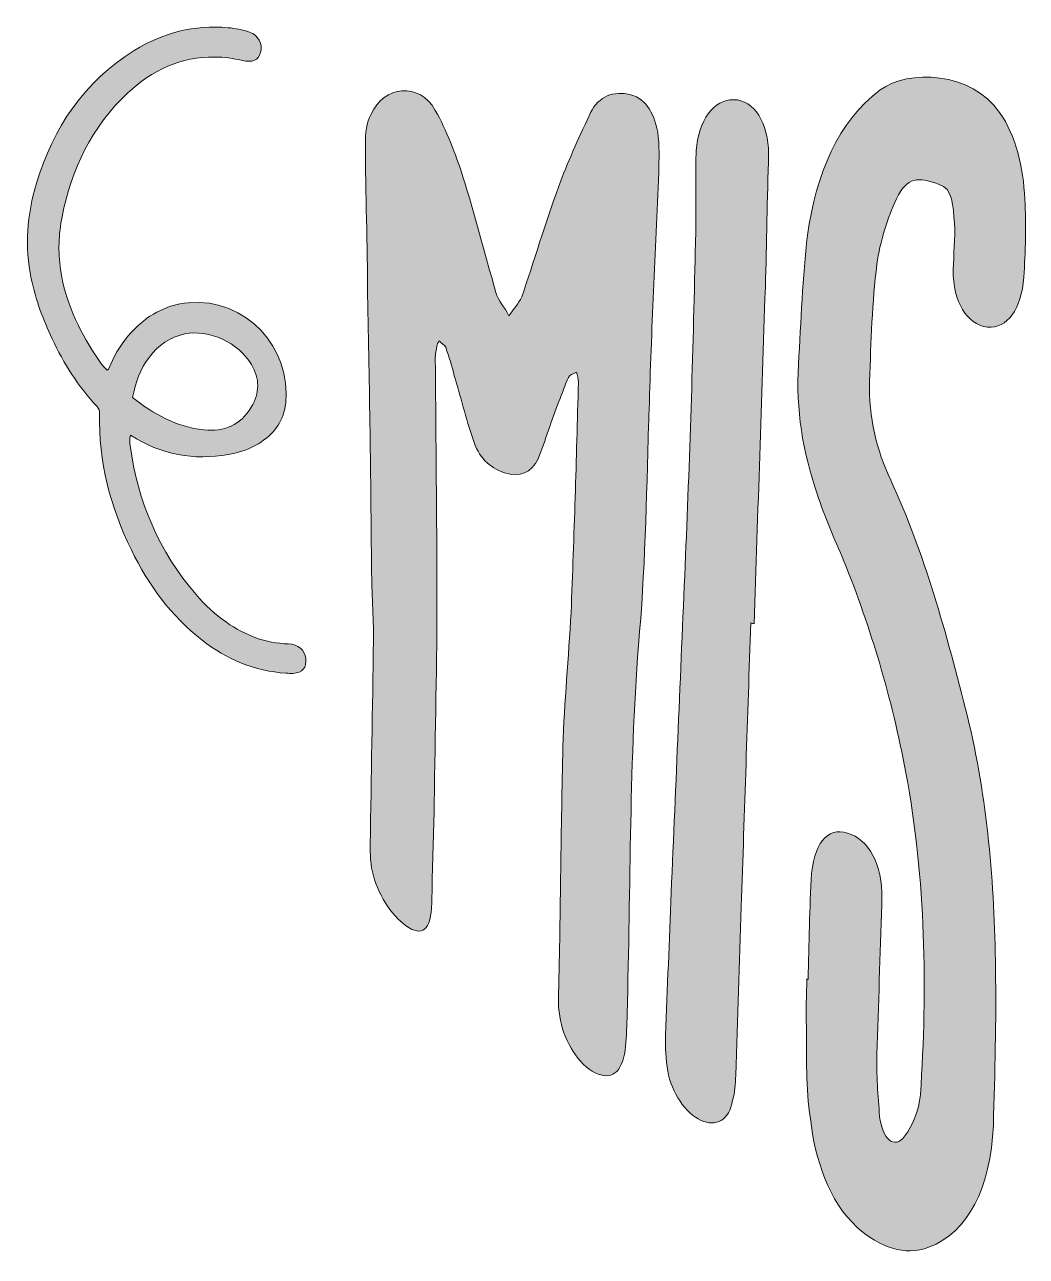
# Model space of a CAD drawing. Header units: inches. Extents: x 54 to 1026, y -1028 to -52.
# Drawn here: x 63.7 to 378.3, y -997.7 to -610.7 of the extents above; entities that cross this region are included whole.
import ezdxf

# ---------------------------------------------------------------- set-up
doc = ezdxf.new("R2010")
doc.units = ezdxf.units.IN
doc.header["$MEASUREMENT"] = 0
doc.layers.add('Layer 1', color=7, linetype='Continuous')

# ---------------------------------------------------------------- blocks, each defined once
blk = doc.blocks.new('block 2')
at = {"layer": 'Layer 1', "true_color": 0xffffff}
h = blk.add_hatch(color=7, dxfattribs=at)
h.dxf.hatch_style = 2
edge = h.paths.add_edge_path()
edge.add_spline(control_points=[(146.5, -805.26), (139.27, -805.02), (132.89, -802.54), (127.07, -798.47), (123.51, -795.98), (120.3, -793.09), (117.51, -789.78), (106, -776.2), (99.04, -760.6), (96.85, -742.9), (96.73, -741.95), (96.54, -740.98), (96.91, -739.7), (97.69, -740.15), (98.24, -740.48), (98.8, -740.81), (108.45, -746.43), (118.79, -747.74), (129.69, -745.31), (132.67, -744.65), (135.5, -743.47), (138.06, -741.74), (142.4, -738.82), (145.11, -734.83), (145.68, -729.64), (147.53, -712.57), (133.39, -696.38), (115.09, -698.08), (107.86, -698.75), (101.97, -702.16), (97.13, -707.47), (94.39, -710.47), (92.26, -713.87), (90.6, -717.56), (90.34, -718.14), (90.26, -718.83), (89.56, -719.3), (88.06, -717.93), (87.05, -716.16), (85.94, -714.5), (80.45, -706.29), (76.4, -697.48), (74.95, -687.61), (74.14, -682.08), (74.34, -676.56), (75.42, -671.06), (78.38, -656.08), (84.71, -642.79), (96.05, -632.15), (103.71, -624.95), (112.75, -620.81), (123.44, -620.88), (126.33, -620.9), (129.17, -621.3), (131.98, -621.94), (135.29, -622.69), (137.02, -621.94), (137.76, -619.48), (138.56, -616.82), (137.09, -614), (134.32, -613.07), (132.14, -612.33), (129.89, -611.88), (127.59, -611.67), (116.97, -610.71), (107.11, -613.25), (98.12, -618.84), (82.31, -628.66), (72.66, -643.08), (67.4, -660.53), (64.42, -670.39), (63.67, -680.42), (65.76, -690.52), (67.12, -697.1), (69.47, -703.35), (72.31, -709.4), (75.96, -717.17), (80.5, -724.37), (86.4, -730.67), (87, -731.31), (87.22, -731.98), (87.2, -732.86), (86.82, -748.03), (90.61, -762.23), (97.19, -775.72), (102.57, -786.73), (109.63, -796.51), (119.44, -804.1), (127.18, -810.09), (135.85, -813.81), (145.78, -814.45), (146.51, -814.49), (147.25, -814.53), (147.99, -814.5), (150.87, -814.39), (152.34, -812.65), (151.97, -809.82), (151.63, -807.12), (149.62, -805.36), (146.5, -805.26)], knot_values=[0, 0, 0, 0, 1, 1, 1, 2, 2, 2, 3, 3, 3, 4, 4, 4, 5, 5, 5, 6, 6, 6, 7, 7, 7, 8, 8, 8, 9, 9, 9, 10, 10, 10, 11, 11, 11, 12, 12, 12, 13, 13, 13, 14, 14, 14, 15, 15, 15, 16, 16, 16, 17, 17, 17, 18, 18, 18, 19, 19, 19, 20, 20, 20, 21, 21, 21, 22, 22, 22, 23, 23, 23, 24, 24, 24, 25, 25, 25, 26, 26, 26, 27, 27, 27, 28, 28, 28, 29, 29, 29, 30, 30, 30, 31, 31, 31, 32, 32, 32, 33, 33, 33, 33], degree=3, periodic=1)
edge = h.paths.add_edge_path()
edge.add_spline(control_points=[(102.84, -715.14), (105.66, -711.42), (109.3, -708.84), (113.94, -707.88), (121.57, -706.31), (130.89, -710.63), (134.93, -717.49), (137.57, -721.97), (137.53, -726.43), (134.86, -730.91), (131.49, -736.56), (126.31, -738.65), (120, -738.01), (111.37, -737.14), (104.25, -732.97), (97.55, -727.86), (98.47, -723.16), (100, -718.88), (102.84, -715.14)], knot_values=[0, 0, 0, 0, 1, 1, 1, 2, 2, 2, 3, 3, 3, 4, 4, 4, 5, 5, 5, 6, 6, 6, 6], degree=3, periodic=1)
h = blk.add_hatch(color=7, dxfattribs=at)
h.dxf.hatch_style = 2
edge = h.paths.add_edge_path()
edge.add_spline(control_points=[(369.9, -638.28), (361.22, -625.47), (340.98, -624.71), (332.44, -631.23), (319.06, -641.32), (312.37, -657.35), (309.55, -676.85), (308.02, -690.04), (307.56, -703.78), (306.74, -717.47), (305.91, -731.65), (308, -744.75), (312.64, -758.07), (314.94, -765.48), (317.99, -772.09), (321.03, -779.27), (329.45, -800.16), (336.07, -822.27), (340.47, -845.72), (346.76, -879.53), (347.22, -913.52), (345.06, -946.91), (344.53, -951.99), (342.52, -956.53), (340.19, -959.84), (336.71, -964.3), (333.11, -960.77), (332.23, -953.69), (331.7, -947.25), (331.18, -940.33), (331.38, -934.19), (331.87, -918.84), (332.38, -902.98), (332.89, -887.12), (333.6, -876.46), (329.83, -867.63), (323.32, -865.16), (316.83, -862.18), (311.95, -866.65), (310.87, -877.32), (310.14, -888.13), (310.12, -899.69), (309.76, -910.64), (309.76, -910.64), (309.76, -910.64), (309.4, -910.5), (309.24, -915.47), (309.07, -920.44), (309.26, -925.56), (309.31, -935.16), (309, -944.6), (310.5, -954.38), (311.91, -967.12), (316.21, -980.38), (325.18, -988.55), (332.37, -994.85), (340.1, -997.65), (347.68, -994.78), (360.18, -990.13), (367.02, -976.09), (367.95, -956.53), (368.43, -940.03), (368.9, -923.53), (368.63, -907.38), (368.29, -880.51), (366.08, -853.73), (359.83, -828.1), (353.23, -801.89), (346.3, -776.54), (335.72, -753.86), (331.28, -744.44), (328.71, -733.93), (329.08, -722.81), (329.49, -710.16), (329.89, -698.03), (331.37, -685.96), (332.33, -678.92), (334.75, -671.45), (337.49, -665.44), (340.98, -658.45), (344.24, -658.53), (350.7, -660.85), (355.39, -662.06), (355.21, -667.8), (355.77, -673.04), (356, -677.75), (355.47, -682.95), (355.32, -687.63), (355.36, -698.06), (359.53, -704.69), (366.07, -705.75), (372.27, -706.26), (376.83, -700.19), (377.48, -690.07), (378.08, -682.1), (378.32, -673.56), (377.82, -665.54), (377.39, -655.39), (375.12, -645.73), (369.9, -638.28)], knot_values=[0, 0, 0, 0, 1, 1, 1, 2, 2, 2, 3, 3, 3, 4, 4, 4, 5, 5, 5, 6, 6, 6, 7, 7, 7, 8, 8, 8, 9, 9, 9, 10, 10, 10, 11, 11, 11, 12, 12, 12, 13, 13, 13, 14, 14, 14, 15, 15, 15, 16, 16, 16, 17, 17, 17, 18, 18, 18, 19, 19, 19, 20, 20, 20, 21, 21, 21, 22, 22, 22, 23, 23, 23, 24, 24, 24, 25, 25, 25, 26, 26, 26, 27, 27, 27, 28, 28, 28, 29, 29, 29, 30, 30, 30, 31, 31, 31, 32, 32, 32, 33, 33, 33, 33], degree=3, periodic=1)
h = blk.add_hatch(color=7, dxfattribs=at)
h.dxf.hatch_style = 2
edge = h.paths.add_edge_path()
edge.add_spline(control_points=[(253.11, -632.53), (247.7, -631.59), (243.3, -633.77), (240.98, -639.36), (237.53, -646.67), (234.08, -654.24), (231.38, -661.72), (227.13, -673.35), (223.63, -685.16), (219.83, -696.22), (218.72, -698.54), (217.27, -699.95), (215.8, -702.15), (214.45, -699.42), (212.37, -697.41), (211.71, -694.84), (208.06, -682.37), (205.08, -670.3), (201.34, -658.48), (198.95, -651.14), (196.19, -643.91), (192.65, -637.63), (187.72, -628.58), (176.44, -629.94), (172.48, -638.85), (171.04, -641.34), (170.69, -644.94), (170.69, -648.2), (170.69, -663.75), (171.39, -679.81), (171.38, -695.8), (172.06, -724.27), (172.36, -752.83), (172.65, -781.8), (172.64, -789.08), (173.28, -796.75), (173.26, -804.07), (172.9, -825.8), (172.56, -847.09), (172.22, -868.31), (172.22, -870.5), (172.22, -872.32), (172.52, -874.41), (173.13, -880.78), (177.08, -888.19), (181.72, -892.4), (186.99, -897.17), (190.5, -896.27), (191.22, -890.17), (191.57, -888.1), (191.6, -885.76), (191.63, -883.43), (191.75, -874.1), (192.19, -864.62), (192.32, -855.27), (192.6, -833.1), (193.23, -811.07), (193.19, -789.1), (193.17, -765.19), (192.79, -741.24), (192.73, -717.91), (192.41, -715.49), (192.79, -713.64), (193.16, -711.79), (193.17, -711.01), (193.52, -710.71), (193.88, -710.01), (194.56, -710.95), (195.61, -711.2), (195.94, -712.07), (196.95, -715.05), (197.95, -718.06), (198.6, -721), (200.59, -727.46), (202.22, -734.3), (204.53, -741.05), (206.17, -746.38), (209.56, -749.95), (214.4, -751.48), (219.24, -753), (222.77, -751.56), (224.99, -747.09), (227.23, -741.34), (229.16, -734.99), (231.43, -729.06), (232.55, -726.73), (233.34, -723.89), (234.46, -721.52), (234.84, -720.74), (235.91, -720.52), (236.99, -719.87), (237.32, -720.81), (237.64, -722.19), (237.62, -723.05), (236.96, -747.34), (236.3, -771.22), (235.3, -795.36), (234.56, -809.55), (233.15, -823.37), (232.77, -837.62), (232.08, -863.1), (232.06, -889.43), (231.37, -914.98), (231.32, -916.71), (231.26, -918.88), (231.55, -920.84), (232.38, -928), (235.92, -934.95), (240.96, -938.83), (246.35, -942.49), (250.21, -941.31), (251.79, -935.36), (252.58, -932.16), (252.68, -928.98), (252.79, -925.36), (254.03, -885.39), (253.5, -844.9), (256.47, -805.73), (258.58, -783.08), (258.95, -759.75), (259.68, -736.17), (259.72, -734.8), (259.77, -732.99), (259.82, -731.62), (260.59, -706.65), (261.7, -682.19), (262.84, -657.2), (262.97, -653.11), (263.11, -648.55), (262.51, -644.44), (261.26, -638.03), (258.51, -633.47), (253.11, -632.53)], knot_values=[0, 0, 0, 0, 1, 1, 1, 2, 2, 2, 3, 3, 3, 4, 4, 4, 5, 5, 5, 6, 6, 6, 7, 7, 7, 8, 8, 8, 9, 9, 9, 10, 10, 10, 11, 11, 11, 12, 12, 12, 13, 13, 13, 14, 14, 14, 15, 15, 15, 16, 16, 16, 17, 17, 17, 18, 18, 18, 19, 19, 19, 20, 20, 20, 21, 21, 21, 22, 22, 22, 23, 23, 23, 24, 24, 24, 25, 25, 25, 26, 26, 26, 27, 27, 27, 28, 28, 28, 29, 29, 29, 30, 30, 30, 31, 31, 31, 32, 32, 32, 33, 33, 33, 34, 34, 34, 35, 35, 35, 36, 36, 36, 37, 37, 37, 38, 38, 38, 39, 39, 39, 40, 40, 40, 41, 41, 41, 42, 42, 42, 43, 43, 43, 44, 44, 44, 44], degree=3, periodic=1)
h = blk.add_hatch(color=7, dxfattribs=at)
h.dxf.hatch_style = 2
edge = h.paths.add_edge_path()
edge.add_spline(control_points=[(286.34, -634.29), (280.18, -634.24), (275.27, -640.7), (274.6, -650.4), (274.54, -652.26), (274.5, -653.66), (274.45, -655.05), (274.53, -663.89), (274.61, -672.75), (274.32, -681.59), (273.62, -714.63), (272.55, -747.71), (271.14, -780.62), (269.68, -814.93), (268.22, -849.18), (266.77, -883.35), (266.28, -898.67), (265.45, -913.34), (264.98, -928.18), (264.86, -931.89), (265.09, -935.79), (265.68, -939.44), (266.87, -946.27), (271.26, -952.67), (276.17, -954.95), (280.73, -957.04), (285.11, -954.98), (286.04, -948.59), (286.84, -946.07), (286.92, -943.66), (287.02, -940.77), (287.61, -922.94), (288.19, -905.61), (288.78, -887.78), (289.77, -857.92), (290.76, -828.05), (291.74, -798.67), (292.1, -798.76), (292.46, -798.86), (292.81, -798.96), (293.99, -763.74), (295.16, -728.51), (296.33, -693.29), (296.79, -679.29), (296.9, -665.28), (297.36, -651.3), (297.32, -641.61), (292.85, -634.33), (286.34, -634.29)], knot_values=[0, 0, 0, 0, 1, 1, 1, 2, 2, 2, 3, 3, 3, 4, 4, 4, 5, 5, 5, 6, 6, 6, 7, 7, 7, 8, 8, 8, 9, 9, 9, 10, 10, 10, 11, 11, 11, 12, 12, 12, 13, 13, 13, 14, 14, 14, 15, 15, 15, 16, 16, 16, 16], degree=3, periodic=1)
at = {"layer": 'Layer 1', "lineweight": 0}
for points, knots in [([(146.5, -805.26), (139.27, -805.02), (132.89, -802.54), (127.07, -798.47), (123.51, -795.98), (120.3, -793.09), (117.51, -789.78), (106, -776.2), (99.04, -760.6), (96.85, -742.9), (96.73, -741.95), (96.54, -740.98), (96.91, -739.7), (97.69, -740.15), (98.24, -740.48), (98.8, -740.81), (108.45, -746.43), (118.79, -747.74), (129.69, -745.31), (132.67, -744.65), (135.5, -743.47), (138.06, -741.74), (142.4, -738.82), (145.11, -734.83), (145.68, -729.64), (147.53, -712.57), (133.39, -696.38), (115.09, -698.08), (107.86, -698.75), (101.97, -702.16), (97.13, -707.47), (94.39, -710.47), (92.26, -713.87), (90.6, -717.56), (90.34, -718.14), (90.26, -718.83), (89.56, -719.3), (88.06, -717.93), (87.05, -716.16), (85.94, -714.5), (80.45, -706.29), (76.4, -697.48), (74.95, -687.61), (74.14, -682.08), (74.34, -676.56), (75.42, -671.06), (78.38, -656.08), (84.71, -642.79), (96.05, -632.15), (103.71, -624.95), (112.75, -620.81), (123.44, -620.88), (126.33, -620.9), (129.17, -621.3), (131.98, -621.94), (135.29, -622.69), (137.02, -621.94), (137.76, -619.48), (138.56, -616.82), (137.09, -614), (134.32, -613.07), (132.14, -612.33), (129.89, -611.88), (127.59, -611.67), (116.97, -610.71), (107.11, -613.25), (98.12, -618.84), (82.31, -628.66), (72.66, -643.08), (67.4, -660.53), (64.42, -670.39), (63.67, -680.42), (65.76, -690.52), (67.12, -697.1), (69.47, -703.35), (72.31, -709.4), (75.96, -717.17), (80.5, -724.37), (86.4, -730.67), (87, -731.31), (87.22, -731.98), (87.2, -732.86), (86.82, -748.03), (90.61, -762.23), (97.19, -775.72), (102.57, -786.73), (109.63, -796.51), (119.44, -804.1), (127.18, -810.09), (135.85, -813.81), (145.78, -814.45), (146.51, -814.49), (147.25, -814.53), (147.99, -814.5), (150.87, -814.39), (152.34, -812.65), (151.97, -809.82), (151.63, -807.12), (149.62, -805.36), (146.5, -805.26)], [0, 0, 0, 0, 1, 1, 1, 2, 2, 2, 3, 3, 3, 4, 4, 4, 5, 5, 5, 6, 6, 6, 7, 7, 7, 8, 8, 8, 9, 9, 9, 10, 10, 10, 11, 11, 11, 12, 12, 12, 13, 13, 13, 14, 14, 14, 15, 15, 15, 16, 16, 16, 17, 17, 17, 18, 18, 18, 19, 19, 19, 20, 20, 20, 21, 21, 21, 22, 22, 22, 23, 23, 23, 24, 24, 24, 25, 25, 25, 26, 26, 26, 27, 27, 27, 28, 28, 28, 29, 29, 29, 30, 30, 30, 31, 31, 31, 32, 32, 32, 33, 33, 33, 33]), ([(369.9, -638.28), (361.22, -625.47), (340.98, -624.71), (332.44, -631.23), (319.06, -641.32), (312.37, -657.35), (309.55, -676.85), (308.02, -690.04), (307.56, -703.78), (306.74, -717.47), (305.91, -731.65), (308, -744.75), (312.64, -758.07), (314.94, -765.48), (317.99, -772.09), (321.03, -779.27), (329.45, -800.16), (336.07, -822.27), (340.47, -845.72), (346.76, -879.53), (347.22, -913.52), (345.06, -946.91), (344.53, -951.99), (342.52, -956.53), (340.19, -959.84), (336.71, -964.3), (333.11, -960.77), (332.23, -953.69), (331.7, -947.25), (331.18, -940.33), (331.38, -934.19), (331.87, -918.84), (332.38, -902.98), (332.89, -887.12), (333.6, -876.46), (329.83, -867.63), (323.32, -865.16), (316.83, -862.18), (311.95, -866.65), (310.87, -877.32), (310.14, -888.13), (310.12, -899.69), (309.76, -910.64), (309.76, -910.64), (309.76, -910.64), (309.4, -910.5), (309.24, -915.47), (309.07, -920.44), (309.26, -925.56), (309.31, -935.16), (309, -944.6), (310.5, -954.38), (311.91, -967.12), (316.21, -980.38), (325.18, -988.55), (332.37, -994.85), (340.1, -997.65), (347.68, -994.78), (360.18, -990.13), (367.02, -976.09), (367.95, -956.53), (368.43, -940.03), (368.9, -923.53), (368.63, -907.38), (368.29, -880.51), (366.08, -853.73), (359.83, -828.1), (353.23, -801.89), (346.3, -776.54), (335.72, -753.86), (331.28, -744.44), (328.71, -733.93), (329.08, -722.81), (329.49, -710.16), (329.89, -698.03), (331.37, -685.96), (332.33, -678.92), (334.75, -671.45), (337.49, -665.44), (340.98, -658.45), (344.24, -658.53), (350.7, -660.85), (355.39, -662.06), (355.21, -667.8), (355.77, -673.04), (356, -677.75), (355.47, -682.95), (355.32, -687.63), (355.36, -698.06), (359.53, -704.69), (366.07, -705.75), (372.27, -706.26), (376.83, -700.19), (377.48, -690.07), (378.08, -682.1), (378.32, -673.56), (377.82, -665.54), (377.39, -655.39), (375.12, -645.73), (369.9, -638.28)], [0, 0, 0, 0, 1, 1, 1, 2, 2, 2, 3, 3, 3, 4, 4, 4, 5, 5, 5, 6, 6, 6, 7, 7, 7, 8, 8, 8, 9, 9, 9, 10, 10, 10, 11, 11, 11, 12, 12, 12, 13, 13, 13, 14, 14, 14, 15, 15, 15, 16, 16, 16, 17, 17, 17, 18, 18, 18, 19, 19, 19, 20, 20, 20, 21, 21, 21, 22, 22, 22, 23, 23, 23, 24, 24, 24, 25, 25, 25, 26, 26, 26, 27, 27, 27, 28, 28, 28, 29, 29, 29, 30, 30, 30, 31, 31, 31, 32, 32, 32, 33, 33, 33, 33]), ([(253.11, -632.53), (247.7, -631.59), (243.3, -633.77), (240.98, -639.36), (237.53, -646.67), (234.08, -654.24), (231.38, -661.72), (227.13, -673.35), (223.63, -685.16), (219.83, -696.22), (218.72, -698.54), (217.27, -699.95), (215.8, -702.15), (214.45, -699.42), (212.37, -697.41), (211.71, -694.84), (208.06, -682.37), (205.08, -670.3), (201.34, -658.48), (198.95, -651.14), (196.19, -643.91), (192.65, -637.63), (187.72, -628.58), (176.44, -629.94), (172.48, -638.85), (171.04, -641.34), (170.69, -644.94), (170.69, -648.2), (170.69, -663.75), (171.39, -679.81), (171.38, -695.8), (172.06, -724.27), (172.36, -752.83), (172.65, -781.8), (172.64, -789.08), (173.28, -796.75), (173.26, -804.07), (172.9, -825.8), (172.56, -847.09), (172.22, -868.31), (172.22, -870.5), (172.22, -872.32), (172.52, -874.41), (173.13, -880.78), (177.08, -888.19), (181.72, -892.4), (186.99, -897.17), (190.5, -896.27), (191.22, -890.17), (191.57, -888.1), (191.6, -885.76), (191.63, -883.43), (191.75, -874.1), (192.19, -864.62), (192.32, -855.27), (192.6, -833.1), (193.23, -811.07), (193.19, -789.1), (193.17, -765.19), (192.79, -741.24), (192.73, -717.91), (192.41, -715.49), (192.79, -713.64), (193.16, -711.79), (193.17, -711.01), (193.52, -710.71), (193.88, -710.01), (194.56, -710.95), (195.61, -711.2), (195.94, -712.07), (196.95, -715.05), (197.95, -718.06), (198.6, -721), (200.59, -727.46), (202.22, -734.3), (204.53, -741.05), (206.17, -746.38), (209.56, -749.95), (214.4, -751.48), (219.24, -753), (222.77, -751.56), (224.99, -747.09), (227.23, -741.34), (229.16, -734.99), (231.43, -729.06), (232.55, -726.73), (233.34, -723.89), (234.46, -721.52), (234.84, -720.74), (235.91, -720.52), (236.99, -719.87), (237.32, -720.81), (237.64, -722.19), (237.62, -723.05), (236.96, -747.34), (236.3, -771.22), (235.3, -795.36), (234.56, -809.55), (233.15, -823.37), (232.77, -837.62), (232.08, -863.1), (232.06, -889.43), (231.37, -914.98), (231.32, -916.71), (231.26, -918.88), (231.55, -920.84), (232.38, -928), (235.92, -934.95), (240.96, -938.83), (246.35, -942.49), (250.21, -941.31), (251.79, -935.36), (252.58, -932.16), (252.68, -928.98), (252.79, -925.36), (254.03, -885.39), (253.5, -844.9), (256.47, -805.73), (258.58, -783.08), (258.95, -759.75), (259.68, -736.17), (259.72, -734.8), (259.77, -732.99), (259.82, -731.62), (260.59, -706.65), (261.7, -682.19), (262.84, -657.2), (262.97, -653.11), (263.11, -648.55), (262.51, -644.44), (261.26, -638.03), (258.51, -633.47), (253.11, -632.53)], [0, 0, 0, 0, 1, 1, 1, 2, 2, 2, 3, 3, 3, 4, 4, 4, 5, 5, 5, 6, 6, 6, 7, 7, 7, 8, 8, 8, 9, 9, 9, 10, 10, 10, 11, 11, 11, 12, 12, 12, 13, 13, 13, 14, 14, 14, 15, 15, 15, 16, 16, 16, 17, 17, 17, 18, 18, 18, 19, 19, 19, 20, 20, 20, 21, 21, 21, 22, 22, 22, 23, 23, 23, 24, 24, 24, 25, 25, 25, 26, 26, 26, 27, 27, 27, 28, 28, 28, 29, 29, 29, 30, 30, 30, 31, 31, 31, 32, 32, 32, 33, 33, 33, 34, 34, 34, 35, 35, 35, 36, 36, 36, 37, 37, 37, 38, 38, 38, 39, 39, 39, 40, 40, 40, 41, 41, 41, 42, 42, 42, 43, 43, 43, 44, 44, 44, 44]), ([(286.34, -634.29), (280.18, -634.24), (275.27, -640.7), (274.6, -650.4), (274.54, -652.26), (274.5, -653.66), (274.45, -655.05), (274.53, -663.89), (274.61, -672.75), (274.32, -681.59), (273.62, -714.63), (272.55, -747.71), (271.14, -780.62), (269.68, -814.93), (268.22, -849.18), (266.77, -883.35), (266.28, -898.67), (265.45, -913.34), (264.98, -928.18), (264.86, -931.89), (265.09, -935.79), (265.68, -939.44), (266.87, -946.27), (271.26, -952.67), (276.17, -954.95), (280.73, -957.04), (285.11, -954.98), (286.04, -948.59), (286.84, -946.07), (286.92, -943.66), (287.02, -940.77), (287.61, -922.94), (288.19, -905.61), (288.78, -887.78), (289.77, -857.92), (290.76, -828.05), (291.74, -798.67), (292.1, -798.76), (292.46, -798.86), (292.81, -798.96), (293.99, -763.74), (295.16, -728.51), (296.33, -693.29), (296.79, -679.29), (296.9, -665.28), (297.36, -651.3), (297.32, -641.61), (292.85, -634.33), (286.34, -634.29)], [0, 0, 0, 0, 1, 1, 1, 2, 2, 2, 3, 3, 3, 4, 4, 4, 5, 5, 5, 6, 6, 6, 7, 7, 7, 8, 8, 8, 9, 9, 9, 10, 10, 10, 11, 11, 11, 12, 12, 12, 13, 13, 13, 14, 14, 14, 15, 15, 15, 16, 16, 16, 16]), ([(102.84, -715.14), (105.66, -711.42), (109.3, -708.84), (113.94, -707.88), (121.57, -706.31), (130.89, -710.63), (134.93, -717.49), (137.57, -721.97), (137.53, -726.43), (134.86, -730.91), (131.49, -736.56), (126.31, -738.65), (120, -738.01), (111.37, -737.14), (104.25, -732.97), (97.55, -727.86), (98.47, -723.16), (100, -718.88), (102.84, -715.14)], [0, 0, 0, 0, 1, 1, 1, 2, 2, 2, 3, 3, 3, 4, 4, 4, 5, 5, 5, 6, 6, 6, 6])]:
    blk.add_open_spline(points, degree=3, knots=knots, dxfattribs=at)

msp = doc.modelspace()

# ---------------------------------------------------------------- block references
at = {"layer": 'Layer 1'}
msp.add_blockref('block 2', (0, 0), dxfattribs=at)

doc.saveas('drawing.dxf')
